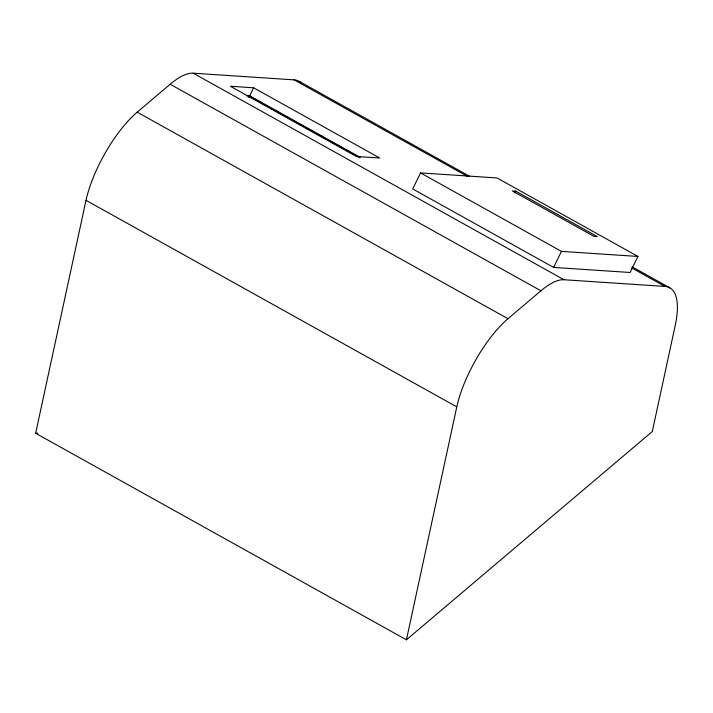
<?xml version="1.0" encoding="UTF-8"?>
<svg xmlns="http://www.w3.org/2000/svg" width="713" height="713" viewBox="0 0 713 713"><rect width="100%" height="100%" fill="white"/><g stroke="black" fill="none" stroke-linecap="round" stroke-linejoin="round"><path stroke-width="1.07" d="M631.834 267.99L664.917 286.421A92.039 31.131 -60.9 0 1 675.166 325.707L652.288 431.534L406.428 639.811L35.65 433.263L86.015 200.317A72.173 24.411 -60.9 0 1 137.208 112.164L170.166 84.25A85.613 28.957 -60.9 0 1 193.241 73.198L294.139 79.874A92.039 31.131 -60.9 0 1 301.278 82.958M406.428 639.811L456.792 406.865A72.173 24.411 -60.9 0 1 507.986 318.711L540.935 290.797A85.613 28.957 -60.9 0 1 564.019 279.746L664.917 286.421M246.404 95.587L249.728 95.809L253.641 87.797L379.708 158.019L356.42 156.477L230.361 86.255L253.641 87.797M420.554 172.903L412.72 188.927L553.618 267.42L630.114 272.482L637.939 256.448L497.05 177.956L420.554 172.903L561.443 251.386L637.939 256.448M514.839 192.92L515.713 191.137L597.28 236.582L593.956 236.359L512.389 190.924L515.713 191.137M553.618 267.42L561.443 251.386M35.65 433.263L37.878 433.254M248.079 97.137L251.341 97.351L358.951 157.297M299.21 81.371L469.51 176.245M632.03 266.778L669.979 287.918M294.139 79.874L467.363 176.369M249.728 95.809L360.279 157.395M193.241 73.198L564.019 279.746M170.166 84.25L540.935 290.797M137.208 112.164L507.986 318.711M86.015 200.317L456.792 406.865"/></g></svg>
